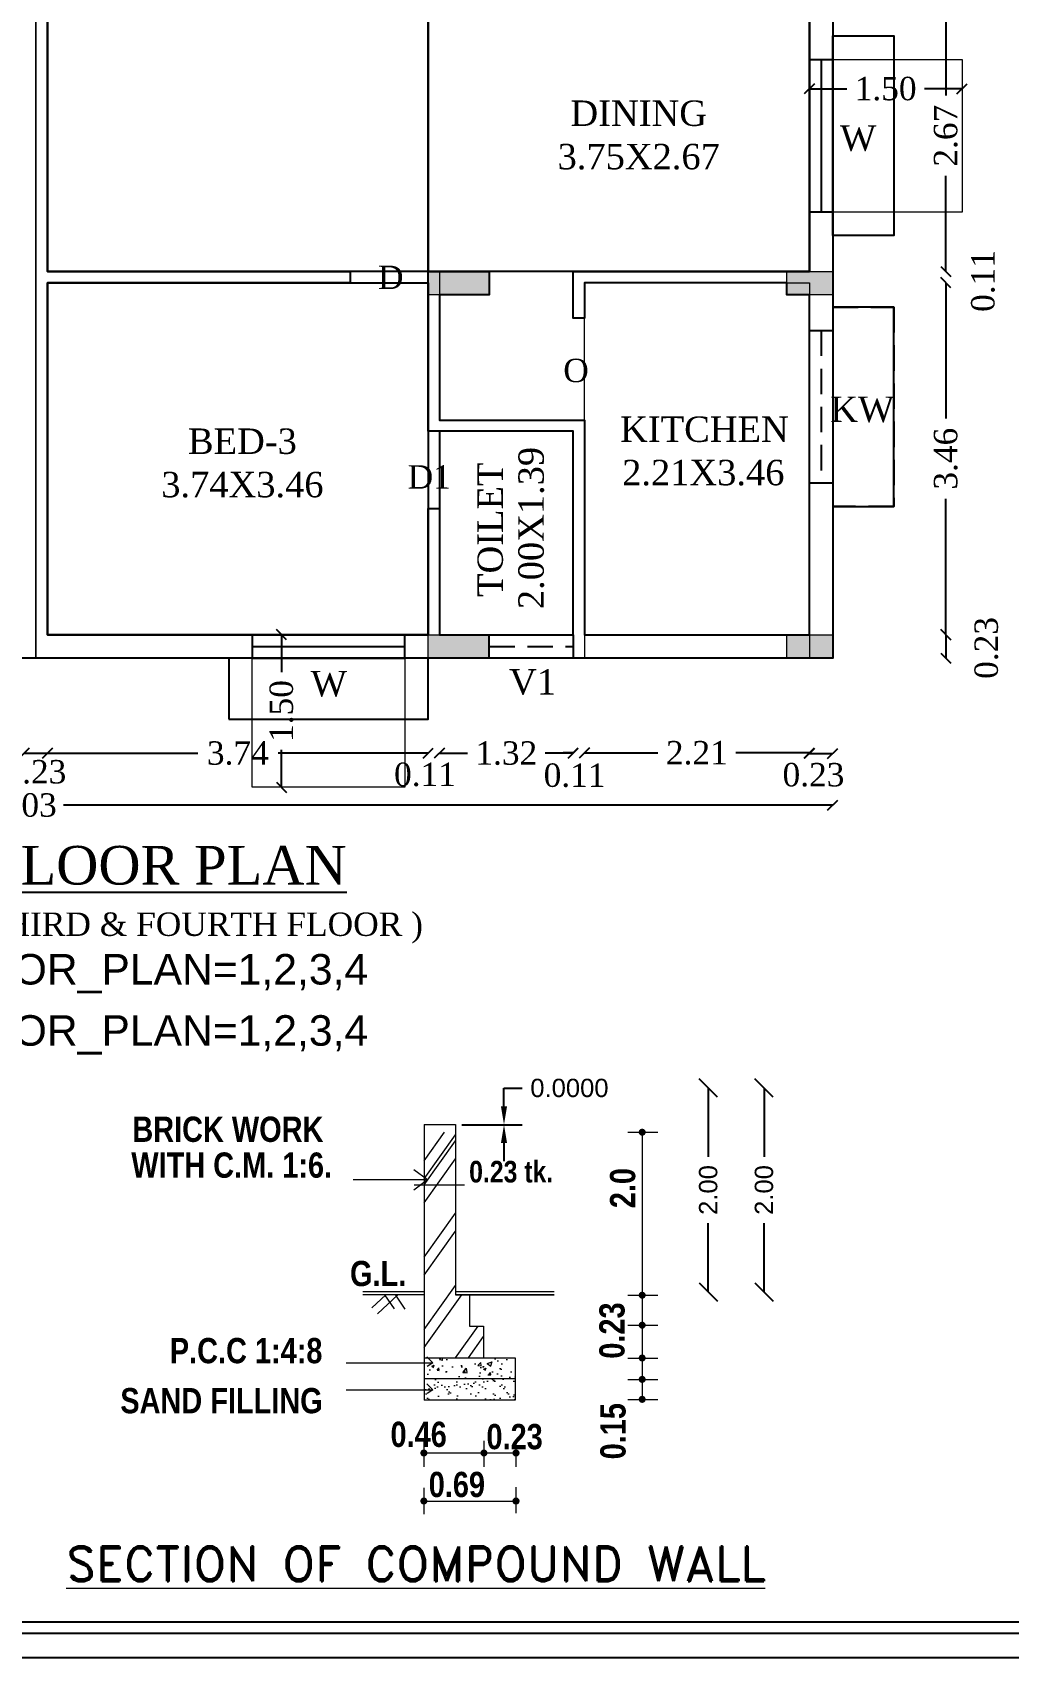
# Model space of a CAD drawing. Header units: metres. Extents: x 6 to 169, y 61 to 125.
# Drawn here: x 38.04 to 47.63, y 64.51 to 80.49 of the extents above; entities that cross this region are included whole.
import ezdxf
from ezdxf.enums import TextEntityAlignment as Align

# ---------------------------------------------------------------- set-up
doc = ezdxf.new("R2010")
doc.units = ezdxf.units.M
doc.header["$MEASUREMENT"] = 0
doc.header["$PDMODE"] = 3
doc.linetypes.add('HIDDEN', pattern=[0.375, 0.25, -0.125])
doc.layers.get('0').update_dxf_attribs({"lineweight": 5})
doc.layers.get('DEFPOINTS').update_dxf_attribs({"lineweight": 5})
for name, color, linetype in [('BLK_1_FLR_1_AC_ROOM_10', 117, 'Continuous'), ('BLK_1_FLR_1_BLT_UP_AREA', 1, 'Continuous'), ('BLK_1_FLR_1_BLT_UP_AREA_DEDUCT', 1, 'Continuous'), ('BLK_1_FLR_1_CARPET_AREA', 10, 'Continuous'), ('BLK_1_FLR_1_CHAJJA', 6, 'Continuous'), ('BLK_1_FLR_1_REGULAR_ROOM_5', 117, 'Continuous'), ('BLK_1_FLR_1_REGULAR_ROOM_6', 117, 'Continuous'), ('BLK_1_FLR_1_WATER_CLOSET', 213, 'Continuous'), ('BLK_1_LVL_1_BLDG_FOOT_PRINT', 1, 'Continuous'), ('COMPOUNDWALL', 58, 'Continuous')]:
    doc.layers.add(name, color=color, linetype=linetype)
for name, color, linetype, lineweight in [('BLK_1_FLR_1_ACROOM_10_LIGHT_VENTILATION_1', 232, 'Continuous', 0), ('BLK_1_FLR_1_KITCHEN', 1, 'Continuous', 0), ('BLK_1_FLR_1_ROOM_6_LIGHT_VENTILATION_1', 232, 'Continuous', 0), ('BLK_1_FLR_1_UNITFA_3', 234, 'Continuous', 0), ('BLK_1_FLR_1_UNITFA_4', 234, 'Continuous', 0)]:
    doc.layers.add(name, color=color, linetype=linetype, lineweight=lineweight)
doc.styles.add('Isa-', font='times.ttf')
doc.styles.add('R1', font='swisscb.ttf')
doc.styles.add('ROMAND', font='romand.shx', dxfattribs={"width": 0.75})
doc.styles.get("Standard").update_dxf_attribs({"font": 'arial.ttf'})
doc.styles.add('STYLE2', font='times.ttf')
doc.styles.add('TITLE-THINBOLD', font='arial.ttf')
doc.dimstyles.new('Copy of ISO-25', dxfattribs={"dimscale": 0, "dimtxt": 0.23, "dimasz": 0.1, "dimexe": 1.25, "dimexo": 0.625, "dimgap": 0.11, "dimtad": 0, "dimzin": 1, "dimdsep": 46, "dimtxsty": 'STYLE2', "dimblk": 'OBLIQUE', "dimcen": 0, "dimse1": 1, "dimse2": 1, "dimclrd": 1, "dimclrt": 3, "dimadec": 0, "dimazin": 2, "dimtfac": 1, "dimtix": 1, "dimtofl": 0, "dimtmove": 0, "dimatfit": 3, "dimldrblk": 'OBLIQUE', "dimfxl": 0, "dimtolj": 1, "dimarcsym": 0})
doc.dimstyles.get("Standard").update_dxf_attribs({"dimtxt": 0.18, "dimasz": 0.18, "dimexe": 0.18, "dimexo": 0.0625, "dimgap": 0.09, "dimtad": 0, "dimtih": 1, "dimtoh": 1, "dimdec": 4, "dimzin": 0, "dimdsep": 46, "dimtxsty": 'Standard', "dimcen": 0.09, "dimadec": 0, "dimazin": 0, "dimtfac": 1, "dimtdec": 4, "dimtofl": 0, "dimtmove": 0, "dimatfit": 3, "dimfxl": 0, "dimtolj": 1, "dimtzin": 0, "dimarcsym": 0})
doc.dimstyles.new('STANDARD$0', dxfattribs={"dimtxt": 0.3, "dimasz": 0.3, "dimexe": 3, "dimexo": 1, "dimgap": 1.5, "dimtad": 1, "dimdec": 1, "dimzin": 1, "dimdsep": 46, "dimtxsty": 'Standard', "dimblk": 'OBLIQUE', "dimcen": 0.09375, "dimdle": 1, "dimclrd": 8, "dimclre": 8, "dimclrt": 7, "dimadec": 1, "dimazin": 0, "dimtfac": 1, "dimtdec": 1, "dimtix": 1, "dimtmove": 2, "dimatfit": 3, "dimldrblk": 'ARCHTICK', "dimfxl": 0, "dimfrac": 2, "dimtolj": 1, "dimtzin": 0, "dimarcsym": 0})

# ---------------------------------------------------------------- blocks, each defined once
blk = doc.blocks.new('_Oblique')
at = {"color": 0, "linetype": 'ByBlock', "lineweight": -2}
blk.add_line((-0.5, -0.5), (0.5, 0.5), dxfattribs=at)
blk = doc.blocks.new('*D615')
at = {"color": 1, "lineweight": -2}
for p, q in [((47.884, 100.537), (47.884, 87.769)), ((47.884, 74.337), (47.884, 86.805))]:
    blk.add_line(p, q, dxfattribs=at)
at = {"layer": 'DEFPOINTS', "color": 0}
for p in [(45.899, 100.537), (45.899, 74.337), (47.884, 74.337)]:
    blk.add_point(p, dxfattribs=at)
at = {"color": 1, "lineweight": -2, "xscale": 0.1, "yscale": 0.1, "zscale": 0.1}
for p, rotation in [((47.884, 100.537), 90), ((47.884, 74.337), 270)]:
    blk.add_blockref('_Oblique', p, dxfattribs=dict(at, rotation=rotation))
at = {"color": 3, "insert": (47.884, 87.287), "char_height": 0.23, "attachment_point": 5, "rotation": 90, "style": 'STYLE2'}
blk.add_mtext('\\A1;26.20', dxfattribs=at)
blk = doc.blocks.new('*D759')
at = {"color": 1, "lineweight": -2}
blk.add_line((37.954, 73.402), (38.184, 73.402), dxfattribs=at)
at = {"layer": 'DEFPOINTS', "color": 0}
for p in [(37.954, 74.567), (38.184, 74.567), (38.184, 73.402)]:
    blk.add_point(p, dxfattribs=at)
at = {"color": 1, "lineweight": -2, "xscale": 0.1, "yscale": 0.1, "zscale": 0.1, "rotation": 180}
blk.add_blockref('_Oblique', (37.954, 73.402), dxfattribs=at)
at = {"color": 1, "lineweight": -2, "xscale": 0.1, "yscale": 0.1, "zscale": 0.1}
blk.add_blockref('_Oblique', (38.184, 73.402), dxfattribs=at)
at = {"color": 3, "insert": (38.065, 73.218), "char_height": 0.23, "attachment_point": 5, "style": 'STYLE2'}
blk.add_mtext('\\A1;0.23', dxfattribs=at)
blk = doc.blocks.new('*D760')
at = {"color": 1, "lineweight": -2}
for p, q in [((38.184, 73.402), (39.66, 73.402)), ((41.924, 73.402), (40.449, 73.402))]:
    blk.add_line(p, q, dxfattribs=at)
at = {"layer": 'DEFPOINTS', "color": 0}
for p in [(38.184, 74.567), (41.924, 74.567), (41.924, 73.402)]:
    blk.add_point(p, dxfattribs=at)
at = {"color": 1, "lineweight": -2, "xscale": 0.1, "yscale": 0.1, "zscale": 0.1, "rotation": 180}
blk.add_blockref('_Oblique', (38.184, 73.402), dxfattribs=at)
at = {"color": 1, "lineweight": -2, "xscale": 0.1, "yscale": 0.1, "zscale": 0.1}
blk.add_blockref('_Oblique', (41.924, 73.402), dxfattribs=at)
at = {"color": 3, "insert": (40.054, 73.402), "char_height": 0.23, "attachment_point": 5, "style": 'STYLE2'}
blk.add_mtext('\\A1;3.74', dxfattribs=at)
blk = doc.blocks.new('*D761')
at = {"color": 1, "lineweight": -2}
for p, q in [((41.924, 73.402), (41.824, 73.402)), ((42.034, 73.402), (42.134, 73.402))]:
    blk.add_line(p, q, dxfattribs=at)
at = {"layer": 'DEFPOINTS', "color": 0}
for p in [(41.924, 74.567), (42.034, 74.567), (42.034, 73.402)]:
    blk.add_point(p, dxfattribs=at)
at = {"color": 1, "lineweight": -2, "xscale": 0.1, "yscale": 0.1, "zscale": 0.1}
blk.add_blockref('_Oblique', (41.924, 73.402), dxfattribs=at)
at = {"color": 1, "lineweight": -2, "xscale": 0.1, "yscale": 0.1, "zscale": 0.1, "rotation": 180}
blk.add_blockref('_Oblique', (42.034, 73.402), dxfattribs=at)
at = {"color": 3, "insert": (41.893, 73.192), "char_height": 0.23, "attachment_point": 5, "style": 'STYLE2'}
blk.add_mtext('\\A1;0.11', dxfattribs=at)
blk = doc.blocks.new('*D762')
at = {"color": 1, "lineweight": -2}
for p, q in [((42.034, 73.402), (42.312, 73.402)), ((43.349, 73.402), (43.072, 73.402))]:
    blk.add_line(p, q, dxfattribs=at)
at = {"layer": 'DEFPOINTS', "color": 0}
for p in [(42.034, 74.567), (43.349, 74.567), (43.349, 73.402)]:
    blk.add_point(p, dxfattribs=at)
at = {"color": 1, "lineweight": -2, "xscale": 0.1, "yscale": 0.1, "zscale": 0.1, "rotation": 180}
blk.add_blockref('_Oblique', (42.034, 73.402), dxfattribs=at)
at = {"color": 1, "lineweight": -2, "xscale": 0.1, "yscale": 0.1, "zscale": 0.1}
blk.add_blockref('_Oblique', (43.349, 73.402), dxfattribs=at)
at = {"color": 3, "insert": (42.692, 73.402), "char_height": 0.23, "attachment_point": 5, "style": 'STYLE2'}
blk.add_mtext('\\A1;1.32', dxfattribs=at)
blk = doc.blocks.new('*D763')
at = {"color": 1, "lineweight": -2}
for p, q in [((43.349, 73.405), (43.249, 73.405)), ((43.459, 73.405), (43.559, 73.405))]:
    blk.add_line(p, q, dxfattribs=at)
at = {"layer": 'DEFPOINTS', "color": 0}
for p in [(43.349, 74.567), (43.459, 74.407), (43.459, 73.405)]:
    blk.add_point(p, dxfattribs=at)
at = {"color": 1, "lineweight": -2, "xscale": 0.1, "yscale": 0.1, "zscale": 0.1}
blk.add_blockref('_Oblique', (43.349, 73.405), dxfattribs=at)
at = {"color": 1, "lineweight": -2, "xscale": 0.1, "yscale": 0.1, "zscale": 0.1, "rotation": 180}
blk.add_blockref('_Oblique', (43.459, 73.405), dxfattribs=at)
at = {"color": 3, "insert": (43.363, 73.184), "char_height": 0.23, "attachment_point": 5, "style": 'STYLE2'}
blk.add_mtext('\\A1;0.11', dxfattribs=at)
blk = doc.blocks.new('*D764')
at = {"color": 1, "lineweight": -2}
for p, q in [((43.459, 73.405), (44.181, 73.405)), ((45.669, 73.405), (44.947, 73.405))]:
    blk.add_line(p, q, dxfattribs=at)
at = {"layer": 'DEFPOINTS', "color": 0}
for p in [(45.669, 75.382), (43.459, 74.407), (45.669, 73.405)]:
    blk.add_point(p, dxfattribs=at)
at = {"color": 1, "lineweight": -2, "xscale": 0.1, "yscale": 0.1, "zscale": 0.1, "rotation": 180}
blk.add_blockref('_Oblique', (43.459, 73.405), dxfattribs=at)
at = {"color": 1, "lineweight": -2, "xscale": 0.1, "yscale": 0.1, "zscale": 0.1}
blk.add_blockref('_Oblique', (45.669, 73.405), dxfattribs=at)
at = {"color": 3, "insert": (44.564, 73.405), "char_height": 0.23, "attachment_point": 5, "style": 'STYLE2'}
blk.add_mtext('\\A1;2.21', dxfattribs=at)
blk = doc.blocks.new('*D765')
at = {"color": 1, "lineweight": -2}
blk.add_line((45.669, 73.399), (45.899, 73.399), dxfattribs=at)
at = {"layer": 'DEFPOINTS', "color": 0}
for p in [(45.669, 75.382), (45.899, 74.623), (45.899, 73.399)]:
    blk.add_point(p, dxfattribs=at)
at = {"color": 1, "lineweight": -2, "xscale": 0.1, "yscale": 0.1, "zscale": 0.1, "rotation": 180}
blk.add_blockref('_Oblique', (45.669, 73.399), dxfattribs=at)
at = {"color": 1, "lineweight": -2, "xscale": 0.1, "yscale": 0.1, "zscale": 0.1}
blk.add_blockref('_Oblique', (45.899, 73.399), dxfattribs=at)
at = {"color": 3, "insert": (45.71, 73.189), "char_height": 0.23, "attachment_point": 5, "style": 'STYLE2'}
blk.add_mtext('\\A1;0.23', dxfattribs=at)
blk = doc.blocks.new('*D718')
at = {"color": 1, "lineweight": -2}
for p, q in [((29.869, 72.891), (37.426, 72.891)), ((45.899, 72.891), (38.342, 72.891))]:
    blk.add_line(p, q, dxfattribs=at)
at = {"layer": 'DEFPOINTS', "color": 0}
for p in [(45.899, 74.834), (29.869, 74.665), (45.899, 72.891)]:
    blk.add_point(p, dxfattribs=at)
at = {"color": 1, "lineweight": -2, "xscale": 0.1, "yscale": 0.1, "zscale": 0.1, "rotation": 180}
blk.add_blockref('_Oblique', (29.869, 72.891), dxfattribs=at)
at = {"color": 1, "lineweight": -2, "xscale": 0.1, "yscale": 0.1, "zscale": 0.1}
blk.add_blockref('_Oblique', (45.899, 72.891), dxfattribs=at)
at = {"color": 3, "insert": (37.884, 72.891), "char_height": 0.23, "attachment_point": 5, "style": 'STYLE2'}
blk.add_mtext('\\A1;16.03', dxfattribs=at)
blk = doc.blocks.new('*D649')
at = {"color": 1, "lineweight": -2}
for p, q in [((47.01, 80.807), (47.01, 79.868)), ((47.01, 78.137), (47.01, 79.076))]:
    blk.add_line(p, q, dxfattribs=at)
at = {"layer": 'DEFPOINTS', "color": 0}
for p in [(45.449, 80.807), (45.449, 78.137), (47.01, 78.137)]:
    blk.add_point(p, dxfattribs=at)
at = {"color": 1, "lineweight": -2, "xscale": 0.1, "yscale": 0.1, "zscale": 0.1}
for p, rotation in [((47.01, 80.807), 90), ((47.01, 78.137), 270)]:
    blk.add_blockref('_Oblique', p, dxfattribs=dict(at, rotation=rotation))
at = {"color": 3, "insert": (47.01, 79.472), "char_height": 0.23, "attachment_point": 5, "rotation": 90, "style": 'STYLE2'}
blk.add_mtext('\\A1;2.67', dxfattribs=at)
blk = doc.blocks.new('*D650')
at = {"color": 1, "lineweight": -2}
for p, q in [((47.01, 78.137), (47.01, 78.237)), ((47.01, 78.027), (47.01, 77.927))]:
    blk.add_line(p, q, dxfattribs=at)
at = {"layer": 'DEFPOINTS', "color": 0}
for p in [(45.449, 78.137), (45.449, 78.027), (47.01, 78.027)]:
    blk.add_point(p, dxfattribs=at)
at = {"color": 1, "lineweight": -2, "xscale": 0.1, "yscale": 0.1, "zscale": 0.1}
for p, rotation in [((47.01, 78.137), 270), ((47.01, 78.027), 90)]:
    blk.add_blockref('_Oblique', p, dxfattribs=dict(at, rotation=rotation))
at = {"color": 3, "insert": (47.376, 78.044), "char_height": 0.23, "attachment_point": 5, "rotation": 90, "style": 'STYLE2'}
blk.add_mtext('\\A1;0.11', dxfattribs=at)
blk = doc.blocks.new('*D651')
at = {"color": 1, "lineweight": -2}
for p, q in [((47.01, 78.027), (47.01, 76.691)), ((47.01, 74.567), (47.01, 75.903))]:
    blk.add_line(p, q, dxfattribs=at)
at = {"layer": 'DEFPOINTS', "color": 0}
for p in [(45.449, 78.027), (45.669, 74.567), (47.01, 74.567)]:
    blk.add_point(p, dxfattribs=at)
at = {"color": 1, "lineweight": -2, "xscale": 0.1, "yscale": 0.1, "zscale": 0.1}
for p, rotation in [((47.01, 78.027), 90), ((47.01, 74.567), 270)]:
    blk.add_blockref('_Oblique', p, dxfattribs=dict(at, rotation=rotation))
at = {"color": 3, "insert": (47.01, 76.297), "char_height": 0.23, "attachment_point": 5, "rotation": 90, "style": 'STYLE2'}
blk.add_mtext('\\A1;3.46', dxfattribs=at)
blk = doc.blocks.new('*D652')
at = {"color": 1, "lineweight": -2}
blk.add_line((47.01, 74.567), (47.01, 74.337), dxfattribs=at)
at = {"layer": 'DEFPOINTS', "color": 0}
for p in [(45.899, 74.567), (45.674, 74.337), (47.01, 74.337)]:
    blk.add_point(p, dxfattribs=at)
at = {"color": 1, "lineweight": -2, "xscale": 0.1, "yscale": 0.1, "zscale": 0.1}
for p, rotation in [((47.01, 74.567), 90), ((47.01, 74.337), 270)]:
    blk.add_blockref('_Oblique', p, dxfattribs=dict(at, rotation=rotation))
at = {"color": 3, "insert": (47.409, 74.437), "char_height": 0.23, "attachment_point": 5, "rotation": 90, "style": 'STYLE2'}
blk.add_mtext('\\A1;0.23', dxfattribs=at)
blk = doc.blocks.new('RTUO')
h = blk.add_hatch()
h.set_pattern_fill('AR-CONC', color=0, scale=0.0762, style=0)
h.set_pattern_definition([(50, (3217.09596, 1170.88286), (0.54655226, -0.04781713), [0.05715, -0.62865]), (355, (3217.09596, 1170.88286), (-0.10572852, 0.5731704), [0.04572, -0.50292]), (100.4514, (3217.1415, 1170.8789), (0.44082415, 0.52535293), [0.04857002, -0.53427029]), (46.1842, (3217.09596, 1171.03526), (0.81323768, -0.1261255), [0.085725, -0.942975]), (96.6356, (3217.1637, 1171.02475), (0.71221298, 0.74227782), [0.07285504, -0.8014053]), (351.1842, (3217.09596, 1171.0353), (0.7122124, 0.74227837), [0.06858, -0.75438]), (21, (3217.17216, 1170.99716), (0.45484317, -0.3067956), [0.05715, -0.62865]), (326, (3217.17216, 1170.99716), (0.18540628, 0.55256433), [0.04572, -0.50292]), (71.4514, (3217.21006, 1170.9716), (0.64024964, 0.24576824), [0.04857002, -0.53427029]), (37.5, (3217.09596, 1170.88286), (0.00926581, 0.253665117), [0, -0.496824, 0, -0.51054, 0, -0.504825]), (7.5, (3217.09596, 1170.88286), (0.200458988, 0.300541724), [0, -0.291084, 0, -0.485394, 0, -0.192405]), (327.5, (3216.92603, 1170.88286), (0.406772696, -0.017186812), [0, -0.1905, 0, -0.59436, 0, -0.78867]), (317.5, (3216.84983, 1170.88286), (0.44438786, 0.07628), [0, -0.24765, 0, -0.394716, 0, -0.56007])])
h.paths.add_polyline_path([(4986.405, 1450.04), (4985.482, 1450.04), (4985.534, 1449.988), (4985.441, 1449.988), (4985.441, 1449.817), (4986.071, 1449.817), (4986.405, 1449.817)])
h = blk.add_hatch()
h.set_pattern_fill('AR-CONC', color=0, scale=0.0381, style=0)
h.set_pattern_definition([(50, (3217.09596, 1170.88286), (0.27327613, -0.023908563), [0.028575, -0.314325]), (355, (3217.09596, 1170.88286), (-0.05286426, 0.286585203), [0.02286, -0.25146]), (100.4514, (3217.11873, 1170.88087), (0.220412074, 0.262676466), [0.024285012, -0.267135145]), (46.1842, (3217.09596, 1170.95906), (0.40661884, -0.063062744), [0.0428625, -0.4714875]), (96.6356, (3217.12984, 1170.9538), (0.35610649, 0.37113891), [0.03642752, -0.40070265]), (351.1842, (3217.09596, 1170.95906), (0.3561062, 0.37113919), [0.03429, -0.37719]), (21, (3217.13406, 1170.94), (0.227421587, -0.153397797), [0.028575, -0.314325]), (326, (3217.13406, 1170.94), (0.09270314, 0.276282167), [0.02286, -0.25146]), (71.4514, (3217.153, 1170.92723), (0.32012482, 0.12288412), [0.024285012, -0.267135145]), (37.5, (3217.09596, 1170.88286), (0.004632905, 0.1268325583), [0, -0.248412, 0, -0.25527, 0, -0.2524125]), (7.5, (3217.09596, 1170.88286), (0.100229494, 0.150270862), [0, -0.145542, 0, -0.242697, 0, -0.0962025]), (327.5, (3217.01099, 1170.88286), (0.203386348, -0.008593406), [0, -0.09525, 0, -0.29718, 0, -0.394335]), (317.5, (3216.9729, 1170.88286), (0.22219393, 0.038139998), [0, -0.123825, 0, -0.197358, 0, -0.280035])])
h.paths.add_polyline_path([(4986.405, 1450.04), (4985.482, 1450.04), (4985.534, 1449.988), (4985.441, 1449.988), (4985.441, 1449.817), (4986.071, 1449.817), (4986.405, 1449.817)])
h = blk.add_hatch()
h.set_pattern_fill('AR-SAND', color=0, scale=0.0762, style=0)
h.set_pattern_definition([(37.5, (3217.09596, 1170.88286), (-0.004800094, 0.146823971), [0, -0.115824, 0, -0.12954, 0, -0.123825]), (7.5, (3217.09596, 1170.88286), (0.134856985, 0.21504753), [0, -0.062484, 0, -0.104394, 0, -0.040005]), (327.5, (3217.00223, 1170.88286), (0.23729761, 0.00043122), [0, -0.0381, 0, -0.13716, 0, -0.17907]), (317.5, (3217.00223, 1170.88286), (0.229066847, 0.066878878), [0, -0.01905, 0, -0.089916, 0, -0.10287])])
h.paths.add_polyline_path([(4986.071, 1449.594), (4986.405, 1449.594), (4986.405, 1449.817), (4986.071, 1449.817), (4985.441, 1449.817), (4985.441, 1449.594)])
at = {"color": 0}
for p, q in [((4985.441, 1452.505), (4985.775, 1452.505)), ((4985.441, 1452.505), (4985.441, 1449.594)), ((4985.775, 1452.505), (4985.775, 1450.707)), ((4985.441, 1452.124), (4985.656, 1452.424)), ((4985.441, 1451.932), (4985.775, 1452.399)), ((4985.441, 1451.868), (4985.775, 1452.335)), ((4987.596, 1452.425), (4987.913, 1452.425)), ((4987.747, 1452.444), (4987.747, 1449.601)), ((4985.441, 1451.677), (4985.775, 1452.143)), ((4985.478, 1451.92), (4985.333, 1452.029)), ((4985.478, 1451.92), (4984.694, 1451.92)), ((4985.478, 1451.92), (4985.333, 1451.811)), ((4985.441, 1451.104), (4985.775, 1451.57)), ((4985.441, 1450.913), (4985.775, 1451.379)), ((4985.441, 1450.339), (4985.775, 1450.805)), ((4985.441, 1450.737), (4984.796, 1450.737)), ((4985.441, 1450.707), (4984.796, 1450.707)), ((4985.037, 1450.707), (4984.889, 1450.569)), ((4985.165, 1450.707), (4984.948, 1450.505)), ((4985.024, 1450.707), (4985.125, 1450.559)), ((4985.138, 1450.703), (4985.239, 1450.555)), ((4985.441, 1450.148), (4985.841, 1450.707)), ((4986.815, 1450.737), (4985.775, 1450.737)), ((4985.775, 1450.707), (4985.923, 1450.707)), ((4986.815, 1450.707), (4985.775, 1450.707)), ((4985.923, 1450.707), (4985.923, 1450.373)), ((4985.923, 1450.707), (4986.815, 1450.707)), ((4987.596, 1450.702), (4987.913, 1450.702)), ((4985.774, 1450.04), (4986.013, 1450.373)), ((4985.91, 1450.04), (4986.071, 1450.264)), ((4985.923, 1450.373), (4986.071, 1450.373)), ((4986.071, 1450.373), (4986.071, 1450.04)), ((4987.596, 1450.385), (4987.913, 1450.385)), ((4984.619, 1449.988), (4985.534, 1449.988)), ((4985.441, 1450.04), (4986.405, 1450.04)), ((4985.534, 1449.988), (4985.471, 1450.051)), ((4985.534, 1449.988), (4985.474, 1449.947)), ((4986.405, 1450.04), (4986.405, 1449.817)), ((4987.596, 1450.038), (4987.913, 1450.038)), ((4986.071, 1449.817), (4985.441, 1449.817)), ((4985.534, 1449.702), (4985.471, 1449.765)), ((4986.405, 1449.817), (4986.071, 1449.817)), ((4986.405, 1449.817), (4986.405, 1449.594)), ((4987.596, 1449.812), (4987.913, 1449.812)), ((4984.619, 1449.702), (4985.534, 1449.702)), ((4986.071, 1449.594), (4985.441, 1449.594)), ((4985.534, 1449.702), (4985.474, 1449.662)), ((4986.405, 1449.594), (4986.071, 1449.594)), ((4987.596, 1449.601), (4987.913, 1449.601)), ((4985.439, 1449.161), (4985.439, 1448.886)), ((4985.439, 1449.034), (4986.413, 1449.034)), ((4986.074, 1449.161), (4986.074, 1448.886)), ((4986.413, 1449.161), (4986.413, 1448.886)), ((4985.439, 1448.664), (4985.439, 1448.389)), ((4985.439, 1448.526), (4986.413, 1448.526)), ((4986.413, 1448.674), (4986.413, 1448.399))]:
    blk.add_line(p, q, dxfattribs=at)
at = {"color": 0, "linetype": 'Continuous'}
blk.add_line((4985.337, 1451.87), (4985.868, 1451.87), dxfattribs=at)
at = {"color": 0, "const_width": 0.0371}
for points in [[(4987.728, 1452.425, 1), (4987.765, 1452.425, 1)], [(4987.728, 1450.702, 1), (4987.765, 1450.702, 1)], [(4987.728, 1450.385, 1), (4987.765, 1450.385, 1)], [(4987.728, 1450.038, 1), (4987.765, 1450.038, 1)], [(4987.728, 1449.812, 1), (4987.765, 1449.812, 1)], [(4987.728, 1449.601, 1), (4987.765, 1449.601, 1)], [(4985.421, 1449.034, 1), (4985.458, 1449.034, 1)], [(4986.056, 1449.034, 1), (4986.093, 1449.034, 1)], [(4986.394, 1449.034, 1), (4986.432, 1449.034, 1)], [(4985.421, 1448.526, 1), (4985.458, 1448.526, 1)], [(4986.394, 1448.526, 1), (4986.432, 1448.526, 1)]]:
    blk.add_lwpolyline(points, format="xyb", close=True, dxfattribs=at)
at = {"color": 0}
for s, height, style, p in [('BRICK WORK', 0.2667, 'R1', (4982.359, 1452.323)), ('WITH C.M. 1:6.', 0.2667, 'R1', (4982.348, 1451.944)), ('0.23 tk.', 0.2286, 'R1', (4985.918, 1451.894)), ('G.L.', 0.2667, 'R1', (4984.659, 1450.798)), ('P.C.C 1:4:8', 0.2667, 'R1', (4982.755, 1449.983)), ('SAND FILLING', 0.2667, 'R1', (4982.232, 1449.454)), ('0.46', 0.2667, 'R1', (4985.087, 1449.098)), ('0.23', 0.2667, 'R1', (4986.101, 1449.074)), ('0.69', 0.2667, 'R1', (4985.491, 1448.568)), ('%%USECTION OF COMPOUND WALL', 0.36513, 'ROMAND', (4981.661, 1447.679))]:
    blk.add_text(s, height=height, dxfattribs=dict(at, style=style)).set_placement(p)
at = {"color": 0, "style": 'R1'}
for s, p in [('2.0', (4987.673, 1451.622)), ('0.23', (4987.56, 1450.031)), ('0.15', (4987.571, 1448.967))]:
    blk.add_text(s, height=0.2667, rotation=90, dxfattribs=at).set_placement(p)
blk = doc.blocks.new('*D836')
at = {"layer": 'BLK_1_FLR_1_ACROOM_10_LIGHT_VENTILATION_1', "color": 0, "lineweight": -2}
for p, q in [((40.483, 74.567), (40.483, 74.198)), ((40.483, 73.067), (40.483, 73.436))]:
    blk.add_line(p, q, dxfattribs=at)
at = {"layer": 'DEFPOINTS', "color": 0}
for p in [(40.194, 74.567), (40.194, 73.067), (40.483, 73.067)]:
    blk.add_point(p, dxfattribs=at)
at = {"layer": 'BLK_1_FLR_1_ACROOM_10_LIGHT_VENTILATION_1', "color": 0, "lineweight": -2, "xscale": 0.1, "yscale": 0.1, "zscale": 0.1}
for p, rotation in [((40.483, 74.567), 90), ((40.483, 73.067), 270)]:
    blk.add_blockref('_Oblique', p, dxfattribs=dict(at, rotation=rotation))
at = {"layer": 'BLK_1_FLR_1_ACROOM_10_LIGHT_VENTILATION_1', "insert": (40.483, 73.817), "char_height": 0.23, "attachment_point": 5, "rotation": 90, "style": 'STYLE2'}
blk.add_mtext('\\A1;1.50', dxfattribs=at)
blk = doc.blocks.new('*D839')
at = {"layer": 'BLK_1_FLR_1_ROOM_6_LIGHT_VENTILATION_1', "color": 0, "lineweight": -2}
for p, q in [((45.669, 79.933), (46.038, 79.933)), ((47.169, 79.933), (46.8, 79.933))]:
    blk.add_line(p, q, dxfattribs=at)
at = {"layer": 'DEFPOINTS', "color": 0}
for p in [(45.669, 80.222), (47.169, 80.222), (45.669, 79.933)]:
    blk.add_point(p, dxfattribs=at)
at = {"layer": 'BLK_1_FLR_1_ROOM_6_LIGHT_VENTILATION_1', "color": 0, "lineweight": -2, "xscale": 0.1, "yscale": 0.1, "zscale": 0.1, "rotation": 180}
blk.add_blockref('_Oblique', (45.669, 79.933), dxfattribs=at)
at = {"layer": 'BLK_1_FLR_1_ROOM_6_LIGHT_VENTILATION_1', "color": 0, "lineweight": -2, "xscale": 0.1, "yscale": 0.1, "zscale": 0.1}
blk.add_blockref('_Oblique', (47.169, 79.933), dxfattribs=at)
at = {"layer": 'BLK_1_FLR_1_ROOM_6_LIGHT_VENTILATION_1', "insert": (46.419, 79.933), "char_height": 0.23, "attachment_point": 5, "style": 'STYLE2'}
blk.add_mtext('\\A1;1.50', dxfattribs=at)
blk = doc.blocks.new('*D845')
at = {"layer": 'COMPOUNDWALL', "color": 0, "lineweight": -2}
for p, q in [((44.676, 70.111), (44.676, 69.434)), ((44.676, 68.107), (44.676, 68.784))]:
    blk.add_line(p, q, dxfattribs=at)
at = {"layer": 'DEFPOINTS', "color": 0}
for p in [(42.193, 70.111), (44.676, 70.111), (43.161, 68.107)]:
    blk.add_point(p, dxfattribs=at)
at = {"layer": 'COMPOUNDWALL', "color": 0, "lineweight": -2, "xscale": 0.18, "yscale": 0.18, "zscale": 0.18}
for p, rotation in [((44.676, 70.111), 90), ((44.676, 68.107), 270)]:
    blk.add_blockref('_Oblique', p, dxfattribs=dict(at, rotation=rotation))
at = {"layer": 'COMPOUNDWALL', "color": 0, "insert": (44.676, 69.109), "char_height": 0.18, "attachment_point": 5, "rotation": 90}
blk.add_mtext('\\A1;2.00', dxfattribs=at)
blk = doc.blocks.new('*D846')
at = {"layer": 'COMPOUNDWALL', "color": 0, "lineweight": -2}
for p, q in [((42.669, 69.931), (42.669, 70.111)), ((42.669, 70.111), (42.849, 70.111)), ((42.256, 69.751), (42.849, 69.751)), ((42.256, 69.751), (42.849, 69.751)), ((42.669, 69.571), (42.669, 69.391))]:
    blk.add_line(p, q, dxfattribs=at)
at = {"layer": 'COMPOUNDWALL', "color": 0}
for points in [[(42.639, 69.931), (42.699, 69.931), (42.669, 69.751)], [(42.639, 69.571), (42.699, 69.571), (42.669, 69.751)]]:
    blk.add_solid(points, dxfattribs=at)
at = {"layer": 'DEFPOINTS', "color": 0}
for p in [(42.193, 69.751), (42.193, 69.751), (42.669, 69.751)]:
    blk.add_point(p, dxfattribs=at)
at = {"layer": 'COMPOUNDWALL', "color": 0, "insert": (43.312, 70.111), "char_height": 0.18, "attachment_point": 5}
blk.add_mtext('\\A1;0.0000', dxfattribs=at)
blk = doc.blocks.new('*D847')
at = {"layer": 'COMPOUNDWALL', "color": 0, "lineweight": -2}
for p, q in [((45.224, 70.111), (45.224, 69.434)), ((45.224, 68.107), (45.224, 68.784))]:
    blk.add_line(p, q, dxfattribs=at)
at = {"layer": 'DEFPOINTS', "color": 0}
for p in [(42.741, 70.111), (45.224, 70.111), (43.708, 68.107)]:
    blk.add_point(p, dxfattribs=at)
at = {"layer": 'COMPOUNDWALL', "color": 0, "lineweight": -2, "xscale": 0.18, "yscale": 0.18, "zscale": 0.18}
for p, rotation in [((45.224, 70.111), 90), ((45.224, 68.107), 270)]:
    blk.add_blockref('_Oblique', p, dxfattribs=dict(at, rotation=rotation))
at = {"layer": 'COMPOUNDWALL', "color": 0, "insert": (45.224, 69.109), "char_height": 0.18, "attachment_point": 5, "rotation": 90}
blk.add_mtext('\\A1;2.00', dxfattribs=at)

msp = doc.modelspace()

# ---------------------------------------------------------------- linework, layer by layer
for p, q in [((45.89922, 100.53689), (45.89922, 74.33689)), ((38.18422, 78.13689), (38.18422, 86.16689)), ((45.66922, 80.80689), (45.66922, 78.13689)), ((38.18422, 78.13689), (41.15922, 78.13689)), ((41.15922, 78.13689), (41.15922, 78.02689)), ((41.92422, 78.13689), (42.03422, 78.13689)), ((41.92422, 78.13689), (41.92422, 76.56689)), ((42.03422, 78.13689), (42.03422, 76.67689)), ((43.34922, 78.13689), (45.61922, 78.13689)), ((43.34922, 78.13689), (43.34922, 77.67689)), ((38.18422, 78.02689), (41.15922, 78.02689)), ((38.18422, 74.56689), (38.18422, 78.02689)), ((43.45922, 78.02689), (45.61922, 78.02689)), ((43.45922, 78.02689), (43.45922, 77.67689)), ((45.66922, 78.02689), (45.66922, 74.33689)), ((43.45922, 77.67689), (43.34922, 77.67689)), ((43.45922, 76.67689), (42.03422, 76.67689)), ((43.45922, 76.67689), (43.45922, 74.33689)), ((43.34922, 76.56689), (41.92422, 76.56689)), ((43.34922, 76.56689), (43.34922, 74.56689)), ((42.03422, 75.80689), (41.92422, 75.80689)), ((41.92422, 75.80689), (41.92422, 74.56689)), ((42.03422, 75.80689), (42.03422, 74.56689)), ((41.92422, 74.56689), (38.18422, 74.56689)), ((43.34922, 74.56689), (42.03422, 74.56689)), ((45.61922, 74.56689), (43.45922, 74.56689)), ((45.84922, 74.33689), (29.86922, 74.33689))]:
    msp.add_line(p, q)
at = {"linetype": 'Continuous', "lineweight": -3}
for p, q in [((45.78422, 80.22189), (45.78422, 78.72189)), ((40.19422, 74.45189), (41.69422, 74.45189))]:
    msp.add_line(p, q, dxfattribs=at)
at = {"linetype": 'HIDDEN', "lineweight": -3}
for p, q in [((45.78422, 77.55689), (45.78422, 76.05689)), ((42.52422, 74.45189), (43.34922, 74.45189))]:
    msp.add_line(p, q, dxfattribs=at)
at = {"lineweight": -3}
for points in [[(5.6191, 124.51383), (5.6191, 64.51383), (110.94606, 64.51383), (110.94606, 124.51383)], [(5.8591, 124.27383), (5.8591, 64.75383), (110.70606, 64.75383), (110.70606, 124.27383)], [(5.9691, 124.16383), (5.9691, 64.86383), (110.59606, 64.86383), (110.59606, 124.16383)], [(45.66922, 78.72189), (45.66922, 80.22189), (45.89922, 80.22189), (45.89922, 78.72189)], [(45.66922, 76.05689), (45.66922, 77.55689), (45.89922, 77.55689), (45.89922, 76.05689)], [(41.69422, 74.56689), (40.19422, 74.56689), (40.19422, 74.33689), (41.69422, 74.33689)], [(42.52422, 74.33689), (42.52422, 74.56689), (43.34922, 74.56689), (43.34922, 74.33689)]]:
    msp.add_lwpolyline(points, close=True, dxfattribs=at)
at = {"linetype": 'HIDDEN', "lineweight": -3}
for points in [[(45.89922, 80.45189), (46.49922, 80.45189), (46.49922, 78.49189), (45.89922, 78.49189)], [(45.89922, 77.78689), (46.49922, 77.78689), (46.49922, 75.82689), (45.89922, 75.82689)], [(39.96422, 74.33689), (39.96422, 73.73689), (41.92422, 73.73689), (41.92422, 74.33689)]]:
    msp.add_lwpolyline(points, dxfattribs=at)
for points in [[(42.52422, 78.13689), (42.52422, 77.90689), (41.92422, 77.90689), (41.92422, 78.13689)], [(45.89922, 78.13689), (45.89922, 77.90689), (45.44922, 77.90689), (45.44922, 78.13689)], [(42.52422, 74.56689), (42.52422, 74.33689), (41.92422, 74.33689), (41.92422, 74.56689)], [(45.89922, 74.56689), (45.89922, 74.33689), (45.44922, 74.33689), (45.44922, 74.56689)]]:
    msp.add_lwpolyline(points, close=True)
for points in [[(42.52422, 78.13689), (42.52422, 77.90689), (41.92422, 78.13689), (41.92422, 77.90689)], [(45.89922, 78.13689), (45.89922, 77.90689), (45.44922, 78.13689), (45.44922, 77.90689)], [(42.52422, 74.56689), (42.52422, 74.33689), (41.92422, 74.56689), (41.92422, 74.33689)], [(45.89922, 74.56689), (45.89922, 74.33689), (45.44922, 74.56689), (45.44922, 74.33689)]]:
    msp.add_solid(points)
at = {"layer": 'BLK_1_FLR_1_AC_ROOM_10', "color": 1}
msp.add_lwpolyline([(38.18422, 78.02689), (41.92422, 78.02689), (41.92422, 74.56689), (38.18422, 74.56689)], close=True, dxfattribs=at)
at = {"layer": 'BLK_1_FLR_1_ACROOM_10_LIGHT_VENTILATION_1'}
msp.add_lwpolyline([(40.19422, 73.06689), (40.19422, 74.56689), (41.69422, 74.56689), (41.69422, 73.06689)], close=True, dxfattribs=at)
at = {"layer": 'BLK_1_FLR_1_BLT_UP_AREA', "color": 3}
msp.add_lwpolyline([(29.86922, 100.53689), (45.89922, 100.53689), (45.89922, 74.33689), (29.86922, 74.33689)], close=True, dxfattribs=at)
at = {"layer": 'BLK_1_FLR_1_CARPET_AREA', "color": 3}
msp.add_lwpolyline([(38.18422, 86.16689), (38.18422, 78.13689), (41.15922, 78.13689), (41.15922, 78.02689), (38.18422, 78.02689), (38.18422, 74.56689), (41.92422, 74.56689), (41.92422, 75.80689), (42.03422, 75.80689), (42.03422, 74.56689), (43.34922, 74.56689), (43.34922, 76.56689), (41.92422, 76.56689), (41.92422, 78.13689), (42.52422, 78.13689), (42.52422, 77.90689), (42.03422, 77.90689), (42.03422, 76.67689), (43.45922, 76.67689), (43.45922, 74.56689), (45.66922, 74.56689), (45.66922, 77.90689), (45.44922, 77.90689), (45.44922, 78.02689), (43.45922, 78.02689), (43.45922, 77.67689), (43.34922, 77.67689), (43.34922, 78.13689), (45.66922, 78.13689), (45.66922, 80.80689)], dxfattribs=at)
at = {"layer": 'BLK_1_FLR_1_CHAJJA'}
for points in [[(45.89922, 80.45189), (46.49922, 80.45189), (46.49922, 78.49189), (45.89922, 78.49189)], [(45.89922, 75.82689), (46.49922, 75.82689), (46.49922, 77.78689), (45.89922, 77.78689)], [(39.96422, 73.73689), (41.92422, 73.73689), (41.92422, 74.33689), (39.96422, 74.33689)]]:
    msp.add_lwpolyline(points, close=True, dxfattribs=at)
at = {"layer": 'BLK_1_FLR_1_KITCHEN'}
msp.add_lwpolyline([(43.45922, 78.02689), (45.66922, 78.02689), (45.66922, 74.56689), (43.45922, 74.56689)], close=True, dxfattribs=at)
at = {"layer": 'BLK_1_FLR_1_REGULAR_ROOM_5', "color": 1}
msp.add_lwpolyline([(38.18422, 86.16689), (41.92422, 86.16689), (41.92422, 78.13689), (38.18422, 78.13689)], close=True, dxfattribs=at)
at = {"layer": 'BLK_1_FLR_1_REGULAR_ROOM_6', "color": 1}
msp.add_lwpolyline([(41.92422, 80.80689), (45.66922, 80.80689), (45.66922, 78.13689), (41.92422, 78.13689)], close=True, dxfattribs=at)
at = {"layer": 'BLK_1_FLR_1_ROOM_6_LIGHT_VENTILATION_1'}
msp.add_lwpolyline([(45.66922, 80.22189), (47.16922, 80.22189), (47.16922, 78.72189), (45.66922, 78.72189)], close=True, dxfattribs=at)
at = {"layer": 'BLK_1_FLR_1_UNITFA_3'}
msp.add_lwpolyline([(29.86922, 88.14689), (36.83922, 88.14689), (36.83922, 86.39689), (38.06922, 86.39689), (38.06922, 74.33689), (29.86922, 74.33689)], close=True, dxfattribs=at)
at = {"layer": 'BLK_1_FLR_1_UNITFA_4'}
msp.add_lwpolyline([(45.89922, 90.55189), (45.89922, 74.33689), (38.06922, 74.33689), (38.06922, 86.39689), (39.33922, 86.39689), (39.33922, 88.14689), (40.62922, 88.14689), (40.62922, 88.60689), (42.57922, 88.60689), (42.57922, 90.43689), (42.69422, 90.43689), (42.69422, 90.55189)], close=True, dxfattribs=at)
at = {"layer": 'BLK_1_FLR_1_WATER_CLOSET'}
msp.add_lwpolyline([(42.03422, 74.56689), (43.34922, 74.56689), (43.34922, 76.56689), (42.03422, 76.56689)], close=True, dxfattribs=at)
at = {"layer": 'BLK_1_LVL_1_BLDG_FOOT_PRINT'}
msp.add_lwpolyline([(29.86922, 100.53689), (45.89922, 100.53689), (45.89922, 74.33689), (29.86922, 74.33689)], close=True, dxfattribs=at)

# ---------------------------------------------------------------- block references
at = {"lineweight": -3, "xscale": 0.9297749999999868, "yscale": 0.9297749999999868, "zscale": 0.9297749999999868}
msp.add_blockref('RTUO', (-4593.45513, -1280.7516), dxfattribs=at)

# ---------------------------------------------------------------- texts
at = {"lineweight": -3}
for s, height, style, p in [('DINING', 0.25, 'Isa-', (43.99281, 79.69299)), ('W', 0.25, 'Isa-', (46.1483, 79.44838)), ('3.75X2.67', 0.25, 'Isa-', (43.99281, 79.26686)), ('D', 0.23, 'STYLE2', (41.55647, 78.08006)), ('O', 0.23, 'STYLE2', (43.37685, 77.16459)), ('KW', 0.25, 'Isa-', (46.18866, 76.78338)), ('KITCHEN ', 0.25, 'Isa-', (44.6858, 76.58716)), ('BED-3', 0.25, 'Isa-', (40.09886, 76.46916)), ('D1', 0.23, 'STYLE2', (41.93527, 76.11799)), ('2.21X3.46', 0.25, 'Isa-', (44.62731, 76.16102)), ('3.74X3.46', 0.25, 'Isa-', (40.09886, 76.04302)), ('W', 0.25, 'Isa-', (40.94829, 74.08683)), ('V1', 0.25, 'Isa-', (42.94966, 74.10375)), ('%%UTYPICAL FLOOR PLAN', 0.38, 'Isa-', (38.0782, 72.30132))]:
    msp.add_text(s, height=height, dxfattribs=dict(at, style=style)).set_placement(p, align=Align.MIDDLE_CENTER)
at = {"lineweight": -3, "style": 'Isa-'}
for s, p in [('2.00X1.39', (42.93494, 75.6159)), ('TOILET', (42.53328, 75.59875))]:
    msp.add_text(s, height=0.25, rotation=90, dxfattribs=at).set_placement(p, align=Align.MIDDLE_CENTER)
msp.add_text('( FIRST, SECOND, THIRD & FOURTH FLOOR )', height=0.23, dxfattribs=at).set_placement((34.66371, 71.60645))
at = {"layer": 'BLK_1_FLR_1_BLT_UP_AREA', "color": 3, "insert": (35.05721, 71.42875), "char_height": 0.3, "width": 0.1066888, "attachment_point": 1, "style": 'TITLE-THINBOLD'}
msp.add_mtext('TYPICAL_FLOOR_PLAN=1,2,3,4', dxfattribs=at)
at = {"layer": 'BLK_1_FLR_1_BLT_UP_AREA_DEDUCT', "color": 3, "insert": (35.05721, 70.8271), "char_height": 0.3, "width": 0.1066888, "attachment_point": 1, "style": 'TITLE-THINBOLD'}
msp.add_mtext('TYPICAL_FLOOR_PLAN=1,2,3,4', dxfattribs=at)

# ---------------------------------------------------------------- dimensions: what is measured, and where the dimension line sits
for base, p1, p2, override, picture, middle in [((47.88437, 74.33689), (45.89922, 100.53689), (45.89922, 74.33689), {"dimscale": 1}, '*D615', (47.88437, 87.28689)), ((47.00962, 78.02689), (45.44922, 78.13689), (45.44922, 78.02689), {"dimscale": 1, "dimtmove": 2}, '*D650', (47.37633, 78.04351)), ((47.00962, 74.33689), (45.89922, 74.56689), (45.67422, 74.33689), {"dimscale": 1, "dimtmove": 2}, '*D652', (47.40917, 74.43705))]:
    dim = msp.add_linear_dim(base=base, p1=p1, p2=p2, angle=90, dimstyle='Copy of ISO-25', override=override)
    dim.commit()
    dim.dimension.update_dxf_attribs({"geometry": picture, "text_midpoint": middle, "dimtype": 160})
for base, p1, p2, picture, middle in [((47.00962, 78.13689), (45.44922, 80.80689), (45.44922, 78.13689), '*D649', (47.00962, 79.47189)), ((47.00962, 74.56689), (45.44922, 78.02689), (45.66922, 74.56689), '*D651', (47.00962, 76.29689))]:
    dim = msp.add_linear_dim(base=base, p1=p1, p2=p2, angle=90, dimstyle='Copy of ISO-25', override={"dimscale": 1, "dimtmove": 1})
    dim.commit()
    dim.dimension.update_dxf_attribs({"geometry": picture, "text_midpoint": middle})
for base, p1, p2, override, picture, middle in [((45.66922, 73.40481), (43.45922, 74.40709), (45.66922, 75.38226), {"dimscale": 1, "dimtmove": 1}, '*D764', (44.56422, 73.40481)), ((45.89922, 72.89105), (29.86922, 74.66508), (45.89922, 74.83422), {"dimscale": 1}, '*D718', (37.88422, 72.89105)), ((41.92422, 73.40181), (38.18422, 74.56689), (41.92422, 74.56689), {"dimscale": 1, "dimtmove": 1}, '*D760', (40.05422, 73.40181)), ((43.349224659, 73.401807484), (42.034224659, 74.5668942738), (43.349224659, 74.5668942738), {"dimscale": 1, "dimtmove": 1}, '*D762', (42.691724659, 73.401807484))]:
    dim = msp.add_linear_dim(base=base, p1=p1, p2=p2, dimstyle='Copy of ISO-25', override=override)
    dim.commit()
    dim.dimension.update_dxf_attribs({"geometry": picture, "text_midpoint": middle})
for base, p1, p2, picture, middle in [((45.89922, 73.39916), (45.66922, 75.38226), (45.89922, 74.62321), '*D765', (45.70962, 73.18927)), ((38.18422, 73.40181), (37.95422, 74.56689), (38.18422, 74.56689), '*D759', (38.06518, 73.21845)), ((42.03422, 73.40181), (41.92422, 74.56689), (42.03422, 74.56689), '*D761', (41.89273, 73.1917)), ((43.45922, 73.40481), (43.34922, 74.56689), (43.45922, 74.40709), '*D763', (43.36324, 73.18409))]:
    dim = msp.add_linear_dim(base=base, p1=p1, p2=p2, dimstyle='Copy of ISO-25', override={"dimscale": 1, "dimtmove": 2})
    dim.commit()
    dim.dimension.update_dxf_attribs({"geometry": picture, "text_midpoint": middle, "dimtype": 160})
at = {"layer": 'BLK_1_FLR_1_ACROOM_10_LIGHT_VENTILATION_1'}
dim = msp.add_linear_dim(base=(40.48277, 73.06689), p1=(40.19422, 74.56689), p2=(40.19422, 73.06689), angle=90, dimstyle='Copy of ISO-25', override={"dimscale": 1, "dimclrd": 0, "dimclrt": 256, "dimarcsym": 1}, dxfattribs=at)
dim.commit()
dim.dimension.update_dxf_attribs({"geometry": '*D836', "text_midpoint": (40.48277, 73.81689)})
at = {"layer": 'BLK_1_FLR_1_ROOM_6_LIGHT_VENTILATION_1'}
dim = msp.add_linear_dim(base=(45.66922, 79.93335), p1=(47.16922, 80.22189), p2=(45.66922, 80.22189), dimstyle='Copy of ISO-25', override={"dimscale": 1, "dimclrd": 0, "dimclrt": 256, "dimarcsym": 1}, dxfattribs=at)
dim.commit()
dim.dimension.update_dxf_attribs({"geometry": '*D839', "text_midpoint": (46.41922, 79.93335)})
at = {"layer": 'COMPOUNDWALL', "color": 3}
dim = msp.add_linear_dim(base=(42.6686610796, 69.7514706567), p1=(42.1933877002, 69.7514706567), p2=(42.1933877002, 69.7514706567), angle=90, dimstyle='Standard', override={"dimscale": 1}, dxfattribs=at)
dim.commit()
dim.dimension.update_dxf_attribs({"geometry": '*D846', "text_midpoint": (43.3119830441, 70.1114706567)})
at = {"layer": 'COMPOUNDWALL', "color": 1}
dim = msp.add_linear_dim(base=(44.67647, 70.11147), p1=(43.16106, 68.10742), p2=(42.19339, 70.11147), angle=90, dimstyle='STANDARD$0', override={"dimtxt": 0.18, "dimasz": 0.18, "dimexe": 0.18, "dimexo": 0.0625, "dimgap": 0.09, "dimtad": 0, "dimtih": 0, "dimtoh": 1, "dimdec": 2, "dimzin": 0, "dimpost": '', "dimblk1": 'Oblique', "dimblk2": 'Oblique', "dimsah": 1, "dimcen": 0.09, "dimdle": 0, "dimse1": 1, "dimse2": 1, "dimclrd": 0, "dimclre": 0, "dimclrt": 0, "dimadec": 0, "dimtdec": 4, "dimtix": 0, "dimtofl": 0, "dimtmove": 0, "dimfrac": 0, "dimarcsym": 0}, dxfattribs=at)
dim.commit()
dim.dimension.update_dxf_attribs({"geometry": '*D845', "text_midpoint": (44.67647, 69.10945)})
at = {"layer": 'COMPOUNDWALL', "color": 2}
dim = msp.add_linear_dim(base=(45.22377, 70.11147), p1=(43.70836, 68.10742), p2=(42.74069, 70.11147), angle=90, dimstyle='STANDARD$0', override={"dimtxt": 0.18, "dimasz": 0.18, "dimexe": 0.18, "dimexo": 0.0625, "dimgap": 0.09, "dimtad": 0, "dimtih": 0, "dimtoh": 1, "dimdec": 2, "dimzin": 0, "dimpost": '', "dimblk1": 'Oblique', "dimblk2": 'Oblique', "dimsah": 1, "dimcen": 0.09, "dimdle": 0, "dimse1": 1, "dimse2": 1, "dimclrd": 0, "dimclre": 0, "dimclrt": 0, "dimadec": 0, "dimtdec": 4, "dimtix": 0, "dimtofl": 0, "dimtmove": 0, "dimfrac": 0, "dimarcsym": 0}, dxfattribs=at)
dim.commit()
dim.dimension.update_dxf_attribs({"geometry": '*D847', "text_midpoint": (45.22377, 69.10945)})

doc.saveas('drawing.dxf')
